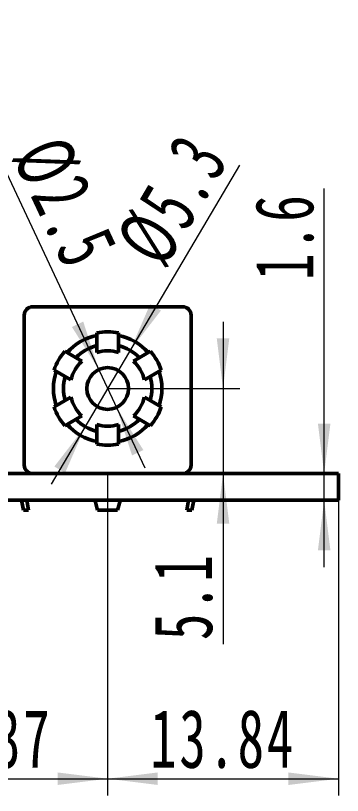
# Model space of a CAD drawing. Header units: millimetres. Extents: x -67 to 52, y -77 to 66.
# Drawn here: x 31.4 to 51, y 10.08 to 56.81 of the extents above; entities that cross this region are included whole.
import ezdxf

# ---------------------------------------------------------------- set-up
doc = ezdxf.new("R2010")
doc.units = ezdxf.units.MM
doc.layers.get('0').update_dxf_attribs({"lineweight": 18})
doc.layers.add('01', color=7, linetype='Continuous', lineweight=50)
doc.layers.add('尺寸线层', color=3, linetype='Continuous', lineweight=18)
doc.styles.add('标准', font='', dxfattribs={"width": 0.667})
doc.styles.get('标准').set_extended_font_data('宋体')
doc.dimstyles.new('标准', dxfattribs={"dimtxt": 3.5, "dimasz": 3, "dimexe": 1, "dimexo": 0, "dimtad": 1, "dimdsep": 46, "dimtxsty": '标准', "dimblk": '_CAXARROW', "dimcen": 0, "dimdle": 4, "dimazin": 2, "dimtfac": 0.707107, "dimtdec": 3, "dimtmove": 0, "dimatfit": 3, "dimfxl": 1, "dimtolj": 1, "dimarcsym": 1})

# ---------------------------------------------------------------- blocks, each defined once
blk = doc.blocks.new('*X2')
at = {"layer": '01', "ltscale": 0.4}
for p, q in [((-0.65, 7.265), (-0.65, 8.437)), ((0.65, 7.265), (0.65, 8.437))]:
    blk.add_line(p, q, dxfattribs=at)
blk = doc.blocks.new('*X3')
at = {"layer": '01', "ltscale": 0.4}
for p, q in [((-1.55, 6.745), (-2.565, 7.332)), ((-2.2, 5.619), (-3.215, 6.206))]:
    blk.add_line(p, q, dxfattribs=at)
blk = doc.blocks.new('*X4')
at = {"layer": '01', "ltscale": 0.4}
for p, q in [((-2.2, 4.581), (-3.215, 3.994)), ((-1.55, 3.455), (-2.565, 2.868))]:
    blk.add_line(p, q, dxfattribs=at)
blk = doc.blocks.new('*X5')
at = {"layer": '01', "ltscale": 0.4}
for p, q in [((-0.65, 2.935), (-0.65, 1.763)), ((0.65, 2.935), (0.65, 1.763))]:
    blk.add_line(p, q, dxfattribs=at)
blk = doc.blocks.new('*X6')
at = {"layer": '01', "ltscale": 0.4}
for p, q in [((2.2, 4.581), (3.215, 3.994)), ((1.55, 3.455), (2.565, 2.868))]:
    blk.add_line(p, q, dxfattribs=at)
blk = doc.blocks.new('*X7')
at = {"layer": '01', "ltscale": 0.4}
for p, q in [((1.55, 6.745), (2.565, 7.332)), ((2.2, 5.619), (3.215, 6.206))]:
    blk.add_line(p, q, dxfattribs=at)
blk = doc.blocks.new('DC_1')
at = {"color": 7, "linetype": 'Continuous'}
for p, q in [((-4.5, 10), (4.5, 10)), ((-5, 9.5), (-5, 0.5)), ((5, 9.5), (5, 0.5))]:
    blk.add_line(p, q, dxfattribs=at)
blk.add_circle((0, 5.1), 1.25, dxfattribs=at)
for centre, radius, start, end in [((-4.5, 9.5), 0.5, 90, 180), ((4.5, 9.5), 0.5, 0, 90), ((0, 5.1), 3.25, 101.537, 138.463), ((0, 5.1), 3.25, 41.537, 78.463), ((0, 5.1), 3.25, 161.537, 198.463), ((0, 5.1), 3.25, 341.537, 18.463), ((0, 5.1), 3.25, 221.537, 258.463), ((0, 5.1), 3.25, 281.537, 318.463)]:
    blk.add_arc(centre, radius, start, end, dxfattribs=at)
at = {"layer": '01', "ltscale": 0.4}
for p, q in [((-3.083, 6.129), (-2.55, 5.822)), ((-5.16, -1.6), (-5.055, -2.2)), ((-4.856, -1.6), (-4.75, -2.2)), ((-0.6, -2.2), (-0.75, -1.64)), ((0.6, -2.2), (0.75, -1.64)), ((4.856, -1.6), (4.75, -2.2)), ((5.16, -1.6), (5.055, -2.2)), ((-4.75, -2.2), (-5.055, -2.2)), ((-0.6, -2.2), (0.6, -2.2)), ((4.75, -2.2), (5.055, -2.2))]:
    blk.add_line(p, q, dxfattribs=at)
for centre, radius, start, end in [((0, 5.1), 3.4, 78.9786, 101.0214), ((0, 5.1), 2.65, 104.1986, 135.8014), ((0, 5.1), 2.65, 44.1986, 75.8014), ((0, 5.1), 3.4, 138.9786, 161.0214), ((0, 5.1), 2.26, 73.285, 106.715), ((0, 5.1), 3.4, 18.9786, 41.0214), ((0, 5.1), 2.26, 133.285, 166.715), ((0, 5.1), 2.26, 13.285, 46.715), ((0, 5.1), 2.65, 164.1986, 195.8014), ((0, 5.1), 2.65, 344.1986, 15.8014), ((0, 5.1), 2.26, 193.285, 226.715), ((0, 5.1), 2.26, 313.285, 346.715), ((0, 5.1), 3.4, 198.9786, 221.0214), ((0, 5.1), 3.4, 318.9786, 341.0214), ((0, 5.1), 2.65, 224.1986, 255.8014), ((0, 5.1), 2.26, 253.285, 286.715), ((0, 5.1), 2.65, 284.1986, 315.8014), ((0, 5.1), 3.4, 258.9786, 281.0214), ((-4.5, 0.5), 0.5, 180, 270), ((4.5, 0.5), 0.5, 270, 0)]:
    blk.add_arc(centre, radius, start, end, dxfattribs=at)
for name in ['*X2', '*X3', '*X7', '*X4', '*X6', '*X5']:
    blk.add_blockref(name, (0, 0), dxfattribs=at)
blk = doc.blocks.new('*X51')
at = {"layer": '尺寸线层', "ltscale": 0.4, "transparency": 16777216}
for points in [[(21.55, 11.077), (24.55, 11.452), (24.55, 10.702)], [(36.92, 11.077), (33.92, 11.452), (33.92, 10.702)]]:
    blk.add_hatch(color=0, dxfattribs=at).paths.add_polyline_path(points, flags=0)
at = {"layer": '尺寸线层', "color": 0, "ltscale": 0.4, "transparency": 16777216}
for p, q in [((21.55, 29.567), (21.55, 10.077)), ((36.92, 29.362), (36.92, 10.077)), ((21.55, 11.077), (36.92, 11.077))]:
    blk.add_line(p, q, dxfattribs=at)
at = {"layer": '尺寸线层', "color": 0, "ltscale": 0.4, "transparency": 16777216, "insert": (29.235, 13.452), "char_height": 3.5, "width": 14.31987, "attachment_point": 5, "line_spacing_factor": 1.15057, "style": '标准'}
blk.add_mtext('\\T1.1;15.37', dxfattribs=at)
blk = doc.blocks.new('_CAXARROW')
blk.add_hatch(color=0).paths.add_polyline_path([(0, 0), (-1, 0.125), (-1, -0.125)], flags=0)
blk = doc.blocks.new('*X52')
at = {"layer": '尺寸线层', "ltscale": 0.4, "transparency": 16777216}
for points in [[(36.92, 11.077), (39.92, 11.452), (39.92, 10.702)], [(50.76, 11.077), (47.76, 11.452), (47.76, 10.702)]]:
    blk.add_hatch(color=0, dxfattribs=at).paths.add_polyline_path(points, flags=0)
at = {"layer": '尺寸线层', "color": 0, "ltscale": 0.4, "transparency": 16777216}
for p, q in [((36.92, 29.362), (36.92, 10.077)), ((50.76, 27.762), (50.76, 10.077)), ((36.92, 11.077), (50.76, 11.077))]:
    blk.add_line(p, q, dxfattribs=at)
at = {"layer": '尺寸线层', "color": 0, "ltscale": 0.4, "transparency": 16777216, "insert": (43.84, 13.452), "char_height": 3.5, "width": 14.31987, "attachment_point": 5, "line_spacing_factor": 1.15057, "style": '标准'}
blk.add_mtext('\\T1.1;13.84', dxfattribs=at)
blk = doc.blocks.new('*X63')
at = {"layer": '尺寸线层', "ltscale": 0.4, "transparency": 16777216}
for points in [[(43.84, 34.462), (44.215, 37.462), (43.465, 37.462)], [(43.84, 29.362), (44.215, 26.362), (43.465, 26.362)]]:
    blk.add_hatch(color=0, dxfattribs=at).paths.add_polyline_path(points, flags=0)
at = {"layer": '尺寸线层', "color": 0, "ltscale": 0.4, "transparency": 16777216}
for p, q in [((43.84, 38.462), (43.84, 19.142)), ((36.92, 34.462), (44.84, 34.462)), ((41.42, 29.362), (44.84, 29.362))]:
    blk.add_line(p, q, dxfattribs=at)
at = {"layer": '尺寸线层', "color": 0, "ltscale": 0.4, "transparency": 16777216, "insert": (41.465, 22.006), "char_height": 3.5, "width": 8.59192, "attachment_point": 5, "rotation": 90, "line_spacing_factor": 1.15057, "style": '标准'}
blk.add_mtext('\\T1.1;5.1', dxfattribs=at)
blk = doc.blocks.new('*X64')
at = {"layer": '尺寸线层', "ltscale": 0.4, "transparency": 16777216}
for points in [[(36.39, 35.594), (35.456, 38.47), (34.777, 38.151)], [(37.45, 33.33), (39.063, 30.773), (38.384, 30.455)]]:
    blk.add_hatch(color=0, dxfattribs=at).paths.add_polyline_path(points, flags=0)
at = {"layer": '尺寸线层', "color": 0, "ltscale": 0.4, "transparency": 16777216}
blk.add_line((30.563, 48.027), (39.148, 29.708), dxfattribs=at)
at = {"layer": '尺寸线层', "color": 0, "ltscale": 0.4, "transparency": 16777216, "insert": (34.335, 45.577), "char_height": 3.5, "width": 22.66082, "attachment_point": 5, "rotation": 295.1098, "line_spacing_factor": 1.15057, "style": '标准'}
blk.add_mtext('\\T1.1;%%C2.5', dxfattribs=at)
blk = doc.blocks.new('*X65')
at = {"layer": '尺寸线层', "ltscale": 0.4, "transparency": 16777216}
for points in [[(49.906, 29.362), (49.531, 32.362), (50.281, 32.362)], [(49.906, 27.762), (49.531, 24.762), (50.281, 24.762)]]:
    blk.add_hatch(color=0, dxfattribs=at).paths.add_polyline_path(points, flags=0)
at = {"layer": '尺寸线层', "color": 0, "ltscale": 0.4, "transparency": 16777216}
for p, q in [((49.906, 23.762), (49.906, 46.448)), ((50.76, 29.362), (48.906, 29.362)), ((50.76, 27.762), (48.906, 27.762))]:
    blk.add_line(p, q, dxfattribs=at)
at = {"layer": '尺寸线层', "color": 0, "ltscale": 0.4, "transparency": 16777216, "insert": (47.531, 43.584), "char_height": 3.5, "width": 8.59192, "attachment_point": 5, "rotation": 90, "line_spacing_factor": 1.15057, "style": '标准'}
blk.add_mtext('\\T1.1;1.6', dxfattribs=at)
blk = doc.blocks.new('*X78')
at = {"layer": '尺寸线层', "ltscale": 0.4, "transparency": 16777216}
for points in [[(38.268, 36.744), (40.117, 39.136), (39.471, 39.518)], [(35.572, 32.181), (34.369, 29.407), (33.723, 29.788)]]:
    blk.add_hatch(color=0, dxfattribs=at).paths.add_polyline_path(points, flags=0)
at = {"layer": '尺寸线层', "color": 0, "ltscale": 0.4, "transparency": 16777216}
blk.add_line((44.833, 47.857), (33.538, 28.737), dxfattribs=at)
at = {"layer": '尺寸线层', "color": 0, "ltscale": 0.4, "transparency": 16777216, "insert": (40.845, 45.777), "char_height": 3.5, "width": 20.34499, "attachment_point": 5, "rotation": 59.4281, "line_spacing_factor": 1.15057, "style": '标准'}
blk.add_mtext('\\T1.1;%%C5.3', dxfattribs=at)

msp = doc.modelspace()

# ---------------------------------------------------------------- linework, layer by layer
at = {"layer": '01', "ltscale": 0.4}
for p, q in [((50.76, 29.362), (-49.24, 29.362)), ((50.76, 27.762), (50.76, 29.362)), ((-49.24, 27.762), (50.76, 27.762))]:
    msp.add_line(p, q, dxfattribs=at)

# ---------------------------------------------------------------- block references
msp.add_blockref('DC_1', (36.92, 29.362), dxfattribs=at)

# ---------------------------------------------------------------- dimensions: what is measured, and where the dimension line sits
at = {"layer": '尺寸线层', "ltscale": 0.4}
for p1, p2, picture, middle in [((37.45, 33.33), (36.39, 35.594), '*X64', (32.184, 44.569)), ((35.572, 32.181), (38.268, 36.744), '*X78', (42.89, 44.569))]:
    dim = msp.add_diameter_dim_2p(p1=p1, p2=p2, dimstyle='标准', override={"dimpost": '%%C<>', "dimsah": 1, "dimtmove": 0, "dimatfit": 1, "dimtzin": 8}, dxfattribs=at)
    dim.commit()
    dim.dimension.update_dxf_attribs({"geometry": picture, "text_midpoint": middle, "dimtype": 163})
for base, p1, p2, angle, picture, middle in [((49.906, 29.362), (50.76, 27.762), (50.76, 29.362), 90, '*X65', (49.906, 43.584)), ((43.84, 29.362), (36.92, 34.462), (41.42, 29.362), 270, '*X63', (43.84, 22.006))]:
    dim = msp.add_linear_dim(base=base, p1=p1, p2=p2, angle=angle, dimstyle='标准', override={"dimsah": 1, "dimtzin": 8}, dxfattribs=at)
    dim.commit()
    dim.dimension.update_dxf_attribs({"geometry": picture, "text_midpoint": middle, "dimtype": 160})
for base, p1, p2, picture, middle in [((36.92, 11.077), (21.55, 29.567), (36.92, 29.362), '*X51', (29.235, 11.077)), ((50.76, 11.077), (36.92, 29.362), (50.76, 27.762), '*X52', (43.84, 11.077))]:
    dim = msp.add_linear_dim(base=base, p1=p1, p2=p2, angle=0, dimstyle='标准', override={"dimsah": 1, "dimtzin": 8}, dxfattribs=at)
    dim.commit()
    dim.dimension.update_dxf_attribs({"geometry": picture, "text_midpoint": middle})

doc.saveas('drawing.dxf')
